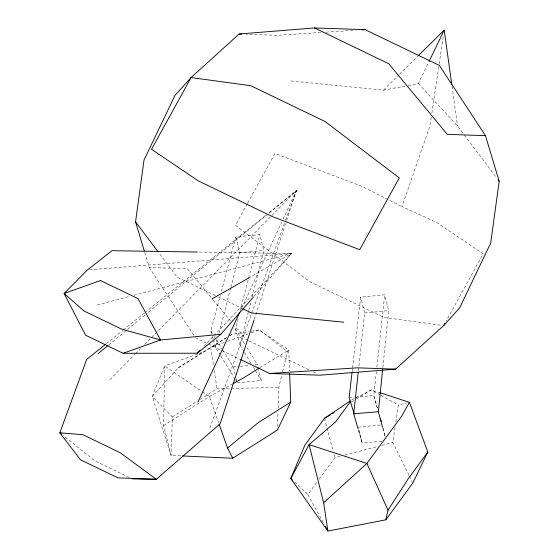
<?xml version="1.0" encoding="UTF-8"?>
<svg xmlns="http://www.w3.org/2000/svg" width="559" height="559" viewBox="0 0 559 559"><rect width="100%" height="100%" fill="white"/><g stroke="black" fill="none" stroke-linecap="round" stroke-linejoin="round"><path stroke-width="0.42" stroke-dasharray="2.79 2.1" d="M180.641 455.885L171.089 455.452L163.605 425.63L164.632 365.928L198.578 353.63M277.537 426.559L278.012 411.794M278.123 408.322L278.794 387.471L281.841 374.956M226.744 337.496L178.251 367.794L152.258 396.499L172.375 416.937L171.089 455.452L152.258 396.499L164.632 365.928L201.575 391.209M382.845 367.675L388.68 310.643L384.711 294.81L360.695 297.157L352.519 368.199M358.389 370.715L364.664 312.991L360.695 297.157M376.382 371.49L373.761 395.611L377.423 408.51M376.85 367.179L384.711 294.81M352.121 371.665L352.422 369.066M408.943 475.283L392.851 442.469L395.108 427.16M395.863 422.052L398.371 405.037L407.036 402.906M431.234 117.362L429.948 125.999L401.921 206.585L436.376 222.237L483.2 253.835L446.166 321.013M431.876 113.044L439.06 64.669M439.192 63.81L443.427 35.301M282.658 371.623L287.536 351.597L288.744 350.116L259.208 329.915L249.81 331.445M244.031 351.702L240.042 345.071L248.531 311.272M248.748 310.427L250.656 302.824M252.144 296.913L263.82 250.446L259.858 234.612L235.842 236.953L221.105 292.371M220.428 355.3L215.411 347.118L217.807 337.853M218.897 333.646L230.657 288.164M230.874 287.319L239.804 252.787L235.842 236.953M240.042 345.071L235.458 328.937L238.071 318.833M240.035 311.251L259.858 234.612M213.119 339.054L210.834 330.991L220.211 295.725M254.31 319.259L286.32 221.378M286.592 220.553L296.361 190.689L268.537 213.084M209.932 427.949L285.335 220.959M285.628 220.141L296.361 190.689L147.702 312.858M241.46 308.61L282.728 219.973M283.092 219.184L296.361 190.689L144.725 344.393M408.112 85.513L418.37 83.577L428.62 62.349M247.218 203.86L235.437 225.235L309.651 281.638L383.9 317.421L441.931 325.359M247.637 203.092L274.993 153.473L362.134 186.447L401.921 206.585M323.305 522.665L307.883 494.47L317.037 481.991M319.07 479.217L334.834 457.723L340.724 456.179M253.933 296.522L291.623 253.506L197.453 252.032M203.86 346.28L213.412 336.183M214.006 335.554L291.623 253.506L87.365 269.99M109.878 379.722L134.943 354.308M135.558 353.686L140.449 348.732M290.973 80.929L383.327 90.195L398.853 74.871M399.475 74.256L417.489 56.48M108.691 344.917L145.012 315.066M106.357 343.603L122.645 330.495M123.322 329.95L144.362 313.019M145.04 312.474L265.825 215.264M163.605 425.63L209.387 396.555L232.306 384.033M178.251 367.794L226.067 338.02M229.686 335.735L231.859 334.366L248.951 331.585M172.375 416.937L197.278 401.215M200.206 399.371L217.053 388.736L278.794 387.471M259.704 367.71L288.744 350.116L289.534 370.917M229.665 335.707L231.859 334.366M351.213 402.117L355.671 399.406M356.411 398.958L371.274 389.916L378.729 392.341M248.427 278.165L291.623 253.506L134.265 295.187M351.667 399.951L355.44 398.022M356.188 397.638L371.274 389.916L380.309 394.954M199.388 353.337L205.048 351.283M224.418 342.401L210.659 347.335L213.461 365.446M227.653 341.242L247.882 333.975M251.117 332.815L259.208 329.915L287.536 351.597M97.238 304.997L130.058 296.305M344.924 455.075L377.716 446.452M381.923 445.348L392.851 442.469M383.327 90.195L407.259 85.681M239.804 252.787L263.82 250.446M364.664 312.991L388.68 310.643M222.775 350.081L233.341 366.977L239.35 366.39M240.202 366.306L249.642 365.383M254.785 364.88L257.357 364.629L258.405 368.793M237.309 382.81L261.326 380.462L258.614 369.632M358.2 427.174L380.504 425.001M381.895 441.079L362.169 443.007L358.298 429.654M349.13 397.659L354.224 397.239M355.077 397.163L373.761 395.611L377.381 408.133M320.768 32.506L277.264 35.301L246.044 34.246M325.988 32.17L355.573 30.27M144.774 252.549L149.26 267.481L187.412 268.774L212.818 299.421M215.439 295.606L177.147 277.145L158.428 252.263M218.562 297.108L242.012 308.414M248.287 340.529L245.946 339.404L234.899 326.079M249.069 340.906L308.463 369.541M313.152 371.798L317.065 373.685M195.329 337.699L239.874 359.171M129.185 477.379L94.841 460.819L65.214 437.103M381.056 395.381L398.371 405.037M202.288 391.691L209.387 396.555L218.611 422.695M294.586 482.068L307.883 494.47M418.37 83.577L457.569 125.985L463.809 134.279M213.37 300.092L230.483 320.747M464.333 134.971L496.574 177.832M149.26 267.481L194.853 336.972M210.834 330.991L213.587 335.393M214.048 336.127L215.886 339.068M216.347 339.802L222.314 349.347M235.458 328.937L245.038 344.554M246.868 347.53L257.357 364.629M220.882 356.041L235.032 379.093M235.486 379.834L236.855 382.063M244.472 352.443L251.124 363.504M253.346 367.186L255.114 370.142M255.561 370.876L261.326 380.462M409.328 476.065L412.395 482.319M358.375 429.815L362.169 443.007L358.829 429.675M213.349 339.858L215.411 347.118M382.824 428.264L385.06 436.53M324.458 418.391L333.073 451.029M333.954 454.376L334.834 457.723M383.055 428.166L384.927 435.664M233.341 366.977L235.22 374.474M236.268 378.639L237.1 381.972M214.258 370.624L217.053 388.736M452.028 86.254L457.569 125.985"/><path stroke-width="0.84" d="M382.594 427.439L378.338 411.738L382.67 369.401M358.06 428.816L353.707 413.793L358.207 372.434M352.023 372.532L349.13 397.659L353.917 413.241M144.271 250.886L135.551 221.846L144.019 160.063L175.016 95.344L191.087 77.547L239.105 34.008L314.528 27.95L365.146 29.655L439.388 65.445L485.464 135.662L499.173 181.284L490.697 243.067L459.701 307.785L443.636 325.597L395.618 369.136L320.188 375.187L269.571 373.482L240.656 359.549M350.234 400.922L324.458 418.391L304.9 445.055L290.785 478.518L327.888 531.05L385.822 519.842L388.009 510.157L408.28 478.693L427.831 452.035L409.405 402.326L379.561 392.614M254.045 320.083L220.134 423.771L156.31 479.301L132.308 478.881M197.984 401.991L239.615 312.565M289.639 373.517L290.729 402.117L277.425 430.039L232.754 458.24L182.381 455.962M429.005 61.567L444.195 30.116L451.791 84.528M427.831 452.035L412.78 483.095L385.822 519.842M443.636 325.597L444.901 323.305M409.405 402.326L401.648 416.224L366.879 463.425L323.633 502.779L327.888 531.05L325.387 526.48M350.654 401.334L335.498 422.003L309.085 444.615L290.785 478.518L292.685 480.293M197.453 252.032L112.003 250.698L87.365 269.99L64.11 293.475L85.632 335.239L123.092 353.295L197.292 353.225L220.812 334.324L253.367 297.171M197.292 353.225L200.276 350.067M418.111 55.865L444.195 30.116M232.754 458.24L227.548 448.025L258.307 422.576L290.729 402.117M97.93 353.763L108.02 345.469M105.679 344.148L86.68 359.437L59.827 432.792L80.496 459.812L117.963 477.868L156.31 479.301L120.269 452.748L82.802 434.692L59.827 432.792L61.846 434.406M258.985 368.164L243.766 377.772L233.068 383.614M324.458 418.391L330.404 414.771M331.892 413.87L334.121 412.514M212.05 298.925L248.427 278.165M123.092 353.295L160.587 339.984L220.812 334.324M353.707 413.793L378.338 411.738M361.666 29.879L365.146 29.655M269.571 373.482L357.46 367.843L395.618 369.136M239.105 34.008L241.712 34.099M485.464 135.662L447.312 134.37L388.771 63.74L314.528 27.95M343.757 322.208L251.389 312.935L242.788 308.792M498.132 179.907L499.173 181.284M135.551 221.846L157.911 251.571M388.009 510.157L366.879 463.425L309.085 444.615L323.633 502.779M219.191 424.33L227.548 448.025M380.525 418.984L381.252 421.493M191.087 77.547L151.524 149.309L198.333 180.906L272.582 216.689L359.73 249.67L399.287 177.909L325.058 121.506L250.816 85.716L191.087 77.547M100.494 280.548L64.11 293.475L84.081 311.028L121.548 329.09L160.587 339.984L137.961 298.611L100.494 280.548"/></g></svg>
